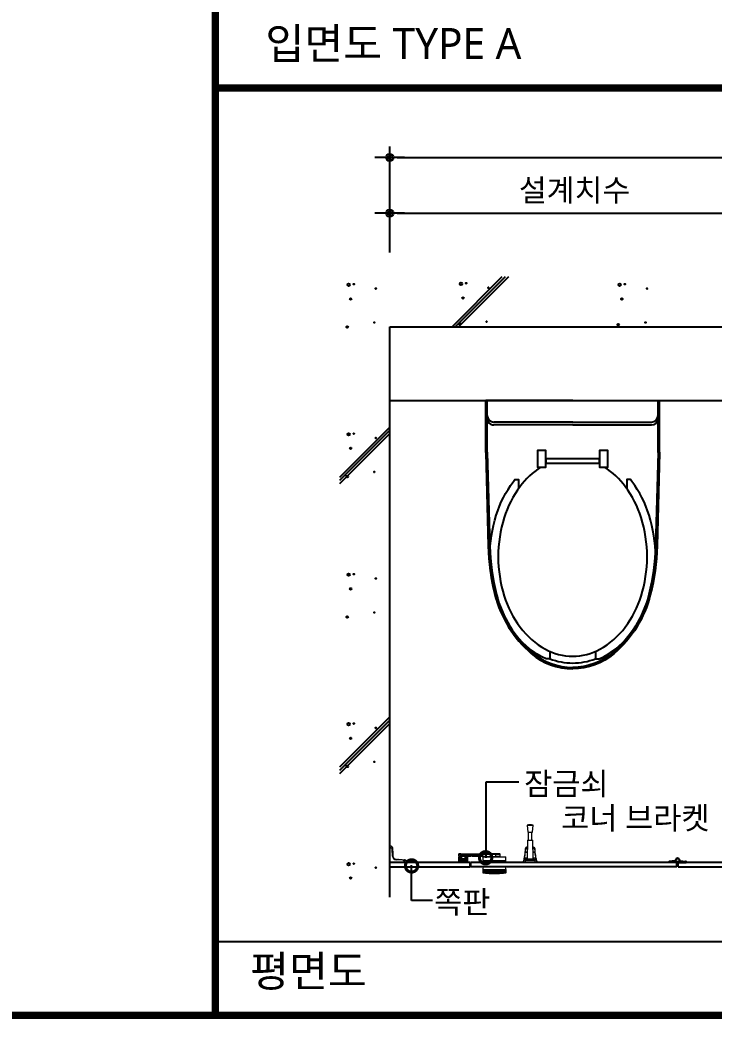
# Model space of a CAD drawing. Extents: x -256 to 8104, y -176 to 5714.
# Drawn here: x 2220 to 3159, y 2764 to 4116 of the extents above; entities that cross this region are included whole.
import ezdxf
from ezdxf.enums import TextEntityAlignment as Align

# ---------------------------------------------------------------- set-up
doc = ezdxf.new("R2010")
doc.units = 0
doc.header["$LTSCALE"] = 30
doc.layers.get('0').update_dxf_attribs({"linetype": 'CONTINUOUS'})
doc.layers.get('DEFPOINTS').update_dxf_attribs({"linetype": 'CONTINUOUS'})
for name, color, linetype in [('0_toilet', 6, 'CONTINUOUS'), ('DIM', 7, 'CONTINUOUS'), ('HAT', 8, 'CONTINUOUS'), ('TIT', 3, 'CONTINUOUS'), ('경첩', 4, 'CONTINUOUS'), ('문자', 3, 'CONTINUOUS'), ('부자재', 4, 'CONTINUOUS'), ('옷걸이', 4, 'CONTINUOUS'), ('잠금쇠(회전형)', 4, 'CONTINUOUS'), ('치수', 1, 'CONTINUOUS'), ('해치', 8, 'CONTINUOUS')]:
    doc.layers.add(name, color=color, linetype=linetype)
doc.styles.add('돋움', font='malgun.ttf')
doc.dimstyles.new('10', dxfattribs={"dimscale": 10, "dimtxt": 3, "dimasz": 1, "dimexe": 1.5, "dimexo": 2, "dimgap": 1, "dimtad": 1, "dimdec": 0, "dimlunit": 6, "dimtxsty": '돋움', "dimblk": 'DIMDOT', "dimcen": -1, "dimdle": 1.5, "dimclrt": 3, "dimazin": 3, "dimtfac": 1, "dimtdec": 0, "dimtix": 1, "dimtmove": 2, "dimatfit": 3, "dimldrblk": 'DIMDOT', "dimarcsym": 0})

# ---------------------------------------------------------------- blocks, each defined once
blk = doc.blocks.new('_DOTSMALL')
at = {"color": 0, "linetype": 'ByBlock', "const_width": 0.5}
blk.add_lwpolyline([(-0.0625, 0, 1), (0.0625, 0, 1)], format="xyb", close=True, dxfattribs=at)
blk = doc.blocks.new('A$C63EC304E')
at = {"layer": '치수', "color": 1, "xscale": 2.5, "yscale": 2.5, "zscale": 2.5, "rotation": 234.3098741996962}
blk.add_blockref('_DOTSMALL', (0.31, 0.31), dxfattribs=at)
blk = doc.blocks.new('A$C2BC9653E')
at = {"layer": '치수', "xscale": 0.3333333333333333, "yscale": 0.3333333333333333, "zscale": 0.3333333333333333}
blk.add_blockref('A$C63EC304E', (0, 0), dxfattribs=at)
blk = doc.blocks.new('A$C7FC71301')
at = {"layer": '치수', "rotation": 180}
blk.add_blockref('A$C2BC9653E', (0.208, 0.208), dxfattribs=at)
blk = doc.blocks.new('A$C4A20372B')
at = {"layer": '치수'}
blk.add_blockref('A$C7FC71301', (0, 0), dxfattribs=at)
blk = doc.blocks.new('A$C566469F5')
at = {"layer": '치수'}
blk.add_blockref('A$C4A20372B', (0, 0), dxfattribs=at)
blk = doc.blocks.new('A$C7E317CD4')
at = {"layer": '해치', "xscale": 2, "yscale": 2, "zscale": 2}
blk.add_blockref('A$C566469F5', (0, 0), dxfattribs=at)
blk = doc.blocks.new('A$C601D7F27')
at = {"layer": '치수'}
blk.add_blockref('A$C7E317CD4', (0, 0), dxfattribs=at)
blk = doc.blocks.new('A$C38802C08')
at = {"layer": '치수'}
blk.add_blockref('A$C601D7F27', (0, 0), dxfattribs=at)
blk = doc.blocks.new('DIMDOT')
at = {"linetype": 'Continuous'}
blk.add_line((-2, 0), (2, 0), dxfattribs=at)
for radius in [0.5, 0.25]:
    blk.add_circle((0, 0), radius, dxfattribs=at)
blk = doc.blocks.new('*D347')
at = {"layer": 'DEFPOINTS', "color": 0}
for p in [(162541.7, 4105.7), (161041.7, 3957.3), (162541.7, 3957.3)]:
    blk.add_point(p, dxfattribs=at)
at = {"layer": 'DIM', "color": 0, "lineweight": -2, "ltscale": 10}
for p, q in [((161041.7, 3977.3), (161041.7, 4120.7)), ((162541.7, 3977.3), (162541.7, 4120.7)), ((161051.7, 4105.7), (162531.7, 4105.7))]:
    blk.add_line(p, q, dxfattribs=at)
at = {"layer": 'DIM', "color": 0, "lineweight": -2, "xscale": 10, "yscale": 10, "zscale": 10, "rotation": 180}
blk.add_blockref('DIMDOT', (161041.7, 4105.7), dxfattribs=at)
at = {"layer": 'DIM', "color": 0, "lineweight": -2, "xscale": 10, "yscale": 10, "zscale": 10}
blk.add_blockref('DIMDOT', (162541.7, 4105.7), dxfattribs=at)
at = {"layer": 'DIM', "color": 3, "insert": (161791.7, 4135.4), "char_height": 30, "attachment_point": 5, "style": '돋움'}
blk.add_mtext('설계치수', dxfattribs=at)
blk = doc.blocks.new('*D349')
at = {"layer": 'DEFPOINTS', "color": 0}
for p in [(161541.7, 4030.4), (161041.7, 3957.3), (161541.7, 3957.3)]:
    blk.add_point(p, dxfattribs=at)
at = {"layer": 'DIM', "color": 0, "lineweight": -2, "ltscale": 10}
for p, q in [((161041.7, 3977.3), (161041.7, 4045.4)), ((161541.7, 3977.3), (161541.7, 4045.4)), ((161051.7, 4030.4), (161531.7, 4030.4))]:
    blk.add_line(p, q, dxfattribs=at)
at = {"layer": 'DIM', "color": 0, "lineweight": -2, "xscale": 10, "yscale": 10, "zscale": 10, "rotation": 180}
blk.add_blockref('DIMDOT', (161041.7, 4030.4), dxfattribs=at)
at = {"layer": 'DIM', "color": 0, "lineweight": -2, "xscale": 10, "yscale": 10, "zscale": 10}
blk.add_blockref('DIMDOT', (161541.7, 4030.4), dxfattribs=at)
at = {"layer": 'DIM', "color": 3, "insert": (161291.7, 4060), "char_height": 30, "attachment_point": 5, "style": '돋움'}
blk.add_mtext('설계치수', dxfattribs=at)
blk = doc.blocks.new('A$C10E41893')
at = {"layer": '부자재'}
for p, q in [((6.5, 0), (6.5, 196)), ((123.3, 196), (6.5, 196)), ((123.3, 192.5), (6.5, 192.5)), ((54.8, 0), (54.8, 177.5)), ((61.4, 0), (61.4, 177.5)), ((6.5, 0), (6.5, -196)), ((54.8, 0), (54.8, -177.5)), ((61.4, 0), (61.4, -177.5)), ((123.3, -192.5), (6.5, -192.5)), ((123.3, -196), (6.5, -196))]:
    blk.add_line(p, q, dxfattribs=at)
for points in [[(122.7, 196, -0.012538), (123.3, 196), (334.6, 190.3, -0.055395), (444.7, 175.1, -0.154276), (576.9, 93.3, -0.179504), (611.5, 0, -0.179504)], [(122.8, 192.5, -0.012538), (123.2, 192.5), (334.5, 186.8, -0.055395), (443.8, 171.7, -0.154276), (574.3, 91, -0.179504), (608, 0, -0.179504)], [(572, 51.4), (588.8, 51.4), (588.8, 59.6, 0.021185), (583.3, 70.7, 0.106084), (528.4, 133.7, 0.085733), (452.6, 172.4, 0.075373), (358.7, 186.6, 0.075373), (264.8, 172.4, 0.085733), (189, 133.7, 0.007337), (184.4, 130.1), (184.4, 122), (204.7, 122)], [(156.7, -72, 0.089162), (200.2, -118.7, 0.085733), (270.3, -154.5, 0.075373), (358.7, -167.9, 0.075373), (447.1, -154.5, 0.085733), (517.2, -118.7, 0.106084), (567, -61.6, 0.126931), (582.8, 0, 0.126931), (567, 61.6, 0.106084), (517.2, 118.7, 0.085733), (447.1, 154.5, 0.075373), (358.7, 167.9, 0.075373), (270.3, 154.5, 0.085733), (200.2, 118.7, 0.089162), (156.7, 72)], [(588.8, -51.4, 0.090214), (598.2, 0, 0.090214), (588.8, 51.4, 0.106084)], [(122.7, -196, 0.012538), (123.3, -196), (334.6, -190.3, 0.055395), (444.7, -175.1, 0.154276), (576.9, -93.3, 0.179504), (611.5, 0, 0.179504)], [(122.8, -192.5, 0.012538), (123.2, -192.5), (334.5, -186.8, 0.055395), (443.8, -171.7, 0.154276), (574.3, -91, 0.179504), (608, 0, 0.179504)], [(572, -51.4), (588.8, -51.4), (588.8, -59.6, -0.021185), (583.3, -70.7, -0.106084), (528.4, -133.7, -0.085733), (452.6, -172.4, -0.075373), (358.7, -186.6, -0.075373), (264.8, -172.4, -0.085733), (189, -133.7, -0.007337), (184.4, -130.1), (184.4, -122), (204.7, -122)]]:
    blk.add_lwpolyline(points, format="xyb", dxfattribs=at)
blk.add_lwpolyline([(138, -60.8), (119.3, -60.8), (119.3, -79.5), (156.7, -79.5), (156.7, -60.8), (138, -60.8), (147.3, -60.8), (147.3, 60.8), (138, 60.8), (156.7, 60.8), (156.7, 79.5), (119.3, 79.5), (119.3, 60.8), (138, 60.8), (138, -60.8), (119.3, -60.8)], dxfattribs=at)
for centre, start, end in [((39.8, 177.5), 0, 90), ((46.4, 177.5), 0, 90), ((39.8, -177.5), 270, 0), ((46.4, -177.5), 270, 0)]:
    blk.add_arc(centre, 15, start, end, dxfattribs=at)
blk = doc.blocks.new('AURA_16', base_point=(158321.5, 175.8))
for p, q in [((161041.7, 3105.1), (161041.7, 3876.8)), ((161041.7, 3876.8), (162541.7, 3876.8)), ((161041.7, 3776.8), (162541.7, 3776.8))]:
    blk.add_line(p, q)
at = {"color": 8}
blk.add_line((160805.6, 3045), (162768.2, 3045), dxfattribs=at)
at = {"color": 8, "const_width": 10}
for points in [[(160805.6, 2945), (160805.6, 5714.2)], [(160805.6, 4199.9), (164153.5, 4199.9)], [(158368.9, 2945), (164153.5, 2945)]]:
    blk.add_lwpolyline(points, dxfattribs=at)
at = {"layer": '0_toilet'}
for p, q in [((161150.6, 3151.8), (161041.7, 3151.8)), ((161150.6, 3145.8), (161150.6, 3151.8)), ((161430.2, 3151.8), (161151.3, 3151.8)), ((161151.3, 3145.8), (161151.3, 3151.8)), ((161430.2, 3145.8), (161430.2, 3151.8)), ((161655.6, 3151.8), (161431.7, 3151.8)), ((161431.7, 3145.8), (161431.7, 3151.8)), ((161041.7, 3145.8), (161150.6, 3145.8)), ((161430.2, 3145.8), (161151.3, 3145.8)), ((161431.7, 3145.8), (161655.6, 3145.8))]:
    blk.add_line(p, q, dxfattribs=at)
at = {"layer": '경첩', "color": 4, "linetype": 'Continuous', "lineweight": 15}
for p, q in [((161041.7, 3174.3), (161042.9, 3174.3)), ((161041.7, 3174.1), (161041.7, 3174.3)), ((161041.7, 3171.9), (161041.7, 3174.1)), ((161042.9, 3174.1), (161041.7, 3174.1)), ((161043, 3171.9), (161041.7, 3171.9)), ((161041.7, 3171.8), (161043, 3171.8)), ((161041.7, 3171.6), (161041.7, 3171.8)), ((161043, 3171.6), (161041.7, 3171.6)), ((161041.7, 3171.6), (161041.7, 3153.3)), ((161042.9, 3174.1), (161042.9, 3174.3)), ((161043, 3171.8), (161043, 3171.9)), ((161043, 3171.8), (161043, 3171.6)), ((161045, 3170.6), (161045, 3172.1)), ((161045.5, 3160.6), (161045.1, 3169.6)), ((161045.2, 3172.1), (161045.3, 3169.6)), ((161045.4, 3171.6), (161045.2, 3171.4)), ((161045.5, 3171), (161045.3, 3170.7)), ((161045.3, 3169.6), (161045.7, 3160.6)), ((161045.6, 3168.3), (161045.4, 3168)), ((161045.7, 3167.6), (161045.4, 3167.4)), ((161045.7, 3167.3), (161045.4, 3167)), ((161045.5, 3171), (161045.6, 3168.3)), ((161045.7, 3166.6), (161045.5, 3166.4)), ((161045.7, 3166.3), (161045.5, 3166)), ((161045.9, 3163.4), (161045.6, 3163.2)), ((161045.9, 3163.4), (161045.6, 3163.1)), ((161045.7, 3167.3), (161045.7, 3166.6)), ((161045.7, 3166.3), (161045.9, 3163.4)), ((161045.9, 3163.4), (161045.9, 3163)), ((161043.2, 3151.8), (161061.5, 3151.8)), ((161045.9, 3163), (161045.6, 3162.7)), ((161045.9, 3162.7), (161045.7, 3162.5)), ((161045.9, 3161.8), (161045.7, 3161.6)), ((161045.9, 3161.7), (161045.7, 3161.5)), ((161046, 3161.4), (161045.7, 3161.1)), ((161046, 3161.3), (161045.7, 3161)), ((161046, 3160.4), (161045.8, 3160.1)), ((161046, 3160.1), (161045.8, 3159.9)), ((161045.9, 3162.7), (161045.9, 3161.8)), ((161045.9, 3161.8), (161045.9, 3161.7)), ((161045.9, 3161.7), (161046, 3161.4)), ((161045.9, 3159.5), (161046.1, 3159.8)), ((161046.1, 3159.8), (161045.9, 3159.6)), ((161046, 3161.4), (161046, 3161.3)), ((161046, 3161.3), (161046, 3160.6)), ((161046.3, 3159.2), (161046.1, 3159)), ((161046.4, 3158.8), (161046.2, 3158.6)), ((161046.5, 3158.6), (161046.4, 3158.4)), ((161046.8, 3158.2), (161046.6, 3158)), ((161047, 3158), (161046.8, 3157.8)), ((161048.1, 3156.9), (161047.9, 3156.7)), ((161048.3, 3156.8), (161048.1, 3156.6)), ((161048.7, 3156.5), (161048.5, 3156.3)), ((161049, 3156.4), (161048.8, 3156.2)), ((161049.5, 3156.3), (161049.3, 3156.1)), ((161050.8, 3156.1), (161050.5, 3155.8)), ((161050.5, 3156.1), (161050.8, 3156.1)), ((161050.5, 3155.8), (161059.5, 3155.4)), ((161059.5, 3155.2), (161050.5, 3155.6)), ((161050.8, 3156.1), (161052.1, 3156)), ((161052.1, 3156), (161051.9, 3155.8)), ((161052.8, 3156), (161052.5, 3155.8)), ((161053.1, 3156), (161052.9, 3155.7)), ((161053.8, 3155.9), (161053.6, 3155.7)), ((161053.8, 3155.9), (161056.5, 3155.8)), ((161056.5, 3155.8), (161056.3, 3155.6)), ((161057.2, 3155.8), (161056.9, 3155.5)), ((161057.5, 3155.8), (161057.3, 3155.5)), ((161058.2, 3155.7), (161057.9, 3155.5)), ((161058.2, 3155.7), (161061.4, 3155.6)), ((161059.5, 3155.4), (161062, 3155.3)), ((161062, 3155.1), (161060.5, 3155.1)), ((161061.5, 3155.5), (161061.3, 3155.3)), ((161061.5, 3155.5), (161061.4, 3155.6)), ((161061.5, 3151.8), (161061.5, 3153.1)), ((161061.7, 3153.1), (161061.5, 3153.1)), ((161061.7, 3151.8), (161061.5, 3151.8)), ((161061.8, 3153.1), (161061.7, 3153.1)), ((161061.7, 3153.1), (161061.7, 3151.8)), ((161061.8, 3151.8), (161061.8, 3153.1)), ((161064, 3151.8), (161061.8, 3151.8)), ((161064, 3151.8), (161064, 3153)), ((161064, 3153), (161064.2, 3153)), ((161064.2, 3151.8), (161064, 3151.8)), ((161064.2, 3153), (161064.2, 3151.8))]:
    blk.add_line(p, q, dxfattribs=at)
at = {"layer": '경첩', "color": 4, "linetype": 'Continuous', "lineweight": 15, "flags": 128}
for points in [[(161045, 3172.1), (161045, 3172.1), (161045, 3172.1), (161045.1, 3172.1), (161045.1, 3172.1), (161045.2, 3172.1), (161045.2, 3172.1), (161045.2, 3172.1), (161045.2, 3172.1)], [(161045.3, 3169.6), (161045.3, 3169.6), (161045.3, 3169.6), (161045.3, 3169.6), (161045.2, 3169.6), (161045.2, 3169.6), (161045.2, 3169.6), (161045.1, 3169.6), (161045.1, 3169.6)], [(161045.5, 3171.5), (161045.5, 3171.5), (161045.4, 3171.5), (161045.4, 3171.5), (161045.4, 3171.6), (161045.4, 3171.6), (161045.4, 3171.6), (161045.4, 3171.6), (161045.4, 3171.6)], [(161045.5, 3171.5), (161045.5, 3171.4), (161045.5, 3171.3), (161045.5, 3171.1), (161045.5, 3171)], [(161045.6, 3168.3), (161045.6, 3168.2), (161045.6, 3168), (161045.6, 3167.9), (161045.7, 3167.8), (161045.7, 3167.7), (161045.7, 3167.7), (161045.7, 3167.6), (161045.7, 3167.6)], [(161045.9, 3163.4), (161045.9, 3163.4), (161045.9, 3163.4)], [(161045.7, 3160.6), (161045.7, 3160.6), (161045.7, 3160.6), (161045.7, 3160.6), (161045.7, 3160.6), (161045.6, 3160.6), (161045.6, 3160.6), (161045.5, 3160.6), (161045.5, 3160.6)], [(161045.9, 3163), (161045.9, 3162.9), (161045.9, 3162.8), (161045.9, 3162.7)], [(161046, 3160.4), (161046, 3160.2), (161046, 3160.1)], [(161046.1, 3159.8), (161046.1, 3159.8), (161046.1, 3159.8)], [(161050.5, 3155.8), (161050.5, 3155.8), (161050.5, 3155.8), (161050.5, 3155.8), (161050.5, 3155.8), (161050.5, 3155.7), (161050.5, 3155.7), (161050.5, 3155.6), (161050.5, 3155.6)], [(161052.1, 3156), (161052.2, 3156), (161052.4, 3156), (161052.5, 3156), (161052.6, 3156), (161052.7, 3156), (161052.7, 3156), (161052.8, 3156), (161052.8, 3156)], [(161053.1, 3156), (161053.1, 3156), (161053.2, 3156), (161053.2, 3156), (161053.3, 3156), (161053.4, 3156), (161053.5, 3156), (161053.7, 3155.9), (161053.8, 3155.9)], [(161056.5, 3155.8), (161056.6, 3155.8), (161056.7, 3155.8), (161056.8, 3155.8), (161056.9, 3155.8), (161057, 3155.8), (161057.1, 3155.8), (161057.1, 3155.8), (161057.2, 3155.8), (161057.2, 3155.8)], [(161057.5, 3155.8), (161057.5, 3155.8), (161057.6, 3155.8), (161057.6, 3155.8), (161057.7, 3155.8), (161057.8, 3155.8), (161057.9, 3155.7), (161058.1, 3155.7), (161058.2, 3155.7)], [(161059.5, 3155.4), (161059.5, 3155.4), (161059.5, 3155.4), (161059.5, 3155.4), (161059.5, 3155.4), (161059.5, 3155.3), (161059.5, 3155.3), (161059.5, 3155.2), (161059.5, 3155.2)], [(161062, 3155.1), (161062, 3155.1), (161062, 3155.2), (161062, 3155.2), (161062, 3155.2), (161062, 3155.3), (161062, 3155.3), (161062, 3155.3), (161062, 3155.3)]]:
    blk.add_lwpolyline(points, dxfattribs=at)
at = {"layer": '경첩', "color": 4, "linetype": 'Continuous', "lineweight": 15}
for centre, radius, start, end in [((161042.9, 3172), 2.35, 2.6983, 90), ((161042.9, 3172), 2.1, 2.6983, 90), ((161043, 3169.5), 2.35, 2.6983, 90), ((161043, 3169.5), 2.1, 2.6983, 90), ((161043.2, 3153.3), 1.5, 180, 270), ((161050.7, 3160.8), 5.25, 182.6983, 267.3017), ((161050.7, 3160.8), 5, 182.6983, 267.3017), ((161050.7, 3160.8), 4.75, 182.6983, 185.9088), ((161050.7, 3160.8), 4.75, 188.6056, 193.1623), ((161050.7, 3160.8), 4.75, 193.2431, 199.766), ((161050.7, 3160.8), 4.75, 199.766, 204.9948), ((161050.7, 3160.8), 4.75, 208.1736, 214.3849), ((161050.7, 3160.8), 4.75, 214.3855, 217.4388), ((161050.7, 3160.8), 4.75, 217.4392, 235.6151), ((161050.7, 3160.8), 4.75, 235.6142, 238.7009), ((161050.7, 3160.8), 4.75, 238.7002, 245.0052), ((161050.7, 3160.8), 4.75, 248.2494, 255.0002), ((161050.7, 3160.8), 4.75, 255, 267.3017), ((161059.4, 3153.1), 2.35, 0, 87.3017), ((161059.4, 3153.1), 2.1, 0, 87.3017), ((161061.9, 3153), 2.35, 0, 87.3017), ((161061.9, 3153), 2.1, 0, 87.3017)]:
    blk.add_arc(centre, radius, start, end, dxfattribs=at)
at = {"layer": '부자재'}
for p, q in [((161419.5, 3152.7), (161419.5, 3151.8)), ((161430.2, 3151.8), (161419.5, 3151.8)), ((161427.3, 3153.9), (161420.1, 3153.4)), ((161420.8, 3152.9), (161420.8, 3151.8)), ((161431, 3152.4), (161431, 3151.6)), ((161431.2, 3151.6), (161431, 3151.6)), ((161431.2, 3152.4), (161431.2, 3151.6)), ((161431.7, 3151.9), (161431.7, 3151.8)), ((161431.7, 3151.8), (161442.7, 3151.8)), ((161434, 3154), (161442.1, 3153.4)), ((161441.4, 3152.9), (161441.4, 3151.8)), ((161442.7, 3152.7), (161442.7, 3151.8))]:
    blk.add_line(p, q, dxfattribs=at)
at = {"layer": '부자재', "color": 1}
blk.add_circle((161431.1, 3155), 2.34, dxfattribs=at)
at = {"layer": '부자재'}
for centre, radius, start, end in [((161420.2, 3152.7), 0.7, 101.7765, 181.6712), ((161421.6, 3152.7), 0.884, 113.4077, 164.5497), ((161427.2, 3155.2), 1.29, 272.9231, 352.4724), ((161431.1, 3155), 2.62, 270, 180), ((161431.5, 3150.8), 1.65, 102.5267, 141.5475), ((161430.8, 3150.8), 1.65, 43.1003, 77.4733), ((161431.2, 3154.7), 2.86, 280.084, 345.9792), ((161435, 3155.2), 1.29, 187.5276, 267.0769), ((161440.6, 3152.7), 0.884, 15.4503, 67.3004), ((161442, 3152.7), 0.7, 358.3288, 78.2235)]:
    blk.add_arc(centre, radius, start, end, dxfattribs=at)
at = {"layer": '옷걸이', "lineweight": 15}
for p, q in [((161227.6, 3202.3), (161228.4, 3192.8)), ((161227.6, 3202.3), (161235.6, 3202.3)), ((161228.4, 3192.8), (161234.9, 3192.8)), ((161229.1, 3192.8), (161229.1, 3181.9)), ((161234.1, 3181.9), (161234.1, 3192.8)), ((161234.9, 3192.8), (161235.6, 3202.3)), ((161227.9, 3181.7), (161227.6, 3156.4)), ((161235.3, 3181.7), (161227.9, 3181.7)), ((161228.1, 3181.9), (161231.6, 3181.9)), ((161231.6, 3181.9), (161235.1, 3181.9)), ((161235.6, 3156.4), (161235.3, 3181.7)), ((161225.3, 3166.2), (161227.7, 3166.2)), ((161227.7, 3165.4), (161225.3, 3165.4)), ((161227.8, 3172.5), (161227.7, 3172.5)), ((161227.7, 3172.5), (161227.7, 3172.4)), ((161227.8, 3172.4), (161227.7, 3172.4)), ((161227.7, 3170.9), (161227.7, 3170.6)), ((161227.7, 3170.9), (161227.8, 3170.9)), ((161227.8, 3170.6), (161227.7, 3170.6)), ((161235.5, 3172.5), (161235.4, 3172.5)), ((161235.5, 3172.4), (161235.4, 3172.4)), ((161235.4, 3170.9), (161235.5, 3170.9)), ((161235.5, 3170.6), (161235.4, 3170.6)), ((161235.5, 3172.5), (161235.5, 3172.4)), ((161235.5, 3170.9), (161235.5, 3170.6)), ((161235.5, 3166.2), (161237.9, 3166.2)), ((161237.9, 3165.4), (161235.5, 3165.4)), ((161222.1, 3151.9), (161222.9, 3154.5)), ((161224.5, 3151.9), (161222.1, 3151.9)), ((161222.9, 3154.5), (161222.9, 3154.5)), ((161222.9, 3154.5), (161222.9, 3154.5)), ((161223.9, 3155.3), (161223.8, 3155.2)), ((161225.3, 3157.3), (161223.9, 3157.3)), ((161225.3, 3157.3), (161223.9, 3157.3)), ((161223.9, 3155.2), (161223.9, 3155.2)), ((161239.3, 3155.2), (161223.9, 3155.2)), ((161225.3, 3154.5), (161224.5, 3151.9)), ((161238.7, 3151.9), (161224.5, 3151.9)), ((161225.3, 3156.8), (161225.3, 3157.3)), ((161225.3, 3154.5), (161225.3, 3155.1)), ((161225.3, 3155.1), (161237.9, 3155.1)), ((161237.9, 3154.5), (161225.3, 3154.5)), ((161236.4, 3156.4), (161226.8, 3156.4)), ((161239.3, 3157.3), (161237.9, 3157.3)), ((161237.9, 3157.3), (161237.9, 3156.8)), ((161239.3, 3157.3), (161237.9, 3157.3)), ((161237.9, 3154.5), (161237.9, 3155.1)), ((161238.7, 3151.9), (161237.9, 3154.5)), ((161241.1, 3151.9), (161238.7, 3151.9)), ((161239.4, 3155.2), (161239.3, 3155.3)), ((161239.4, 3155.2), (161239.3, 3155.3)), ((161239.3, 3155.2), (161239.3, 3155.2)), ((161240.3, 3154.5), (161241.1, 3151.9)), ((161240.3, 3154.5), (161240.3, 3154.5)), ((161240.3, 3154.5), (161240.3, 3154.5))]:
    blk.add_line(p, q, dxfattribs=at)
at = {"layer": '옷걸이', "lineweight": 15, "flags": 128}
for points in [[(161225, 3165.5), (161225, 3165.5), (161225, 3165.5), (161225.1, 3165.5), (161225.1, 3165.5), (161225.1, 3165.4), (161225.2, 3165.4), (161225.2, 3165.4), (161225.3, 3165.4)], [(161227.7, 3172.5), (161227.6, 3172.5), (161227.3, 3172.5), (161227, 3172.5), (161226.6, 3172.4), (161226.3, 3172.3), (161226.1, 3172.1), (161225.8, 3172), (161225.6, 3171.8), (161225.4, 3171.6), (161225.3, 3171.4), (161225.2, 3171.2), (161225.2, 3170.9), (161225.2, 3170.9)], [(161227.7, 3172.4), (161227.3, 3172.4), (161226.8, 3172.4), (161226.5, 3172.2), (161226.1, 3172.1), (161225.8, 3171.9), (161225.6, 3171.7), (161225.4, 3171.4), (161225.2, 3171.2), (161225.2, 3170.9), (161225.2, 3170.8)], [(161225.2, 3169.3), (161225.2, 3169.6), (161225.3, 3169.8), (161225.5, 3170.1), (161225.7, 3170.3), (161226, 3170.5), (161226.4, 3170.7), (161226.7, 3170.8), (161227.1, 3170.9), (161227.7, 3170.9)], [(161227.7, 3170.6), (161227.2, 3170.5), (161226.8, 3170.5), (161226.5, 3170.3), (161226.2, 3170.2), (161225.9, 3170), (161225.7, 3169.8), (161225.6, 3169.6), (161225.5, 3169.4), (161225.4, 3169.1)], [(161238, 3170.8), (161238, 3170.8), (161238, 3171.1), (161237.9, 3171.3), (161237.8, 3171.5), (161237.7, 3171.7), (161237.5, 3171.9), (161237.3, 3172.1), (161237, 3172.2), (161236.7, 3172.3), (161236.4, 3172.4), (161236.1, 3172.5), (161235.8, 3172.5), (161235.5, 3172.5)], [(161238, 3170.8), (161238, 3171.1), (161237.9, 3171.3), (161237.7, 3171.6), (161237.5, 3171.8), (161237.2, 3172), (161236.9, 3172.2), (161236.5, 3172.3), (161236.1, 3172.4), (161235.6, 3172.4), (161235.5, 3172.4)], [(161235.5, 3170.9), (161235.9, 3170.9), (161236.3, 3170.8), (161236.7, 3170.7), (161237.1, 3170.6), (161237.4, 3170.4), (161237.6, 3170.2), (161237.8, 3169.9), (161238, 3169.7), (161238, 3169.3)], [(161237.8, 3169.1), (161237.7, 3169.4), (161237.6, 3169.7), (161237.4, 3169.9), (161237.2, 3170.1), (161236.9, 3170.2), (161236.6, 3170.4), (161236.3, 3170.5), (161235.9, 3170.5), (161235.5, 3170.6)], [(161238.2, 3165.5), (161238.2, 3165.5), (161238.2, 3165.5), (161238.1, 3165.5), (161238.1, 3165.5), (161238.1, 3165.4), (161238, 3165.4), (161238, 3165.4), (161237.9, 3165.4)], [(161223.7, 3157.1), (161223.7, 3157.1), (161223.7, 3157.1)], [(161223.9, 3155.3), (161223.8, 3155.2), (161223.8, 3155.2)], [(161223.9, 3157.3), (161223.9, 3157.3), (161223.9, 3157.3)], [(161223.9, 3155.3), (161223.9, 3155.2), (161223.9, 3155.2)], [(161223.9, 3155.3), (161223.9, 3155.3), (161223.9, 3155.3)], [(161226.1, 3155.2), (161225.7, 3155.2), (161225.4, 3155.2), (161225.4, 3155.3), (161225.5, 3155.3), (161225.8, 3155.3), (161225.9, 3155.4)], [(161227.6, 3157.7), (161227, 3157.7), (161225.8, 3157.6)], [(161237.4, 3157.6), (161235.9, 3157.7), (161235.6, 3157.7)], [(161237.3, 3155.4), (161237.6, 3155.3), (161237.8, 3155.3), (161237.8, 3155.3), (161237.6, 3155.2), (161237.3, 3155.2), (161236.9, 3155.2)], [(161239.3, 3155.2), (161239.3, 3155.2), (161239.3, 3155.3)], [(161239.3, 3155.3), (161239.3, 3155.3), (161239.3, 3155.3)]]:
    blk.add_lwpolyline(points, dxfattribs=at)
at = {"layer": '옷걸이', "lineweight": 15}
for centre, radius, start, end in [((161231.6, 3192), 11, 68.7607, 111.2393), ((161228.1, 3181.7), 0.25, 90, 179.5), ((161235.1, 3181.7), 0.25, 0.5, 90), ((161172.4, 3169.7), 52.8, 346.2317, 355.4136), ((161172.4, 3169.7), 53, 346.5097, 355.4136), ((161172.4, 3169.7), 52.8, 355.4136, 356.451), ((161172.4, 3169.7), 52.8, 356.4511, 359.6096), ((161225.3, 3166.4), 0.23, 185.4574, 275.1888), ((161172.4, 3169.7), 52.8, 359.6096, 1.2369), ((161225.4, 3169.3), 0.227, 188.2087, 276.392), ((161172.4, 3169.5), 53, 356.4511, 359.6096), ((161191.4, 3168.8), 34.1, 354.2736, 355.5668), ((161172.4, 3171.3), 55.3, 359.6189, 1.2073), ((161290.8, 3171.3), 55.3, 178.7927, 180.3811), ((161237.8, 3169.3), 0.227, 263.608, 351.7913), ((161290.8, 3169.5), 53, 180.3904, 183.5489), ((161237.9, 3166.4), 0.23, 264.8112, 354.5426), ((161271.8, 3168.8), 34.1, 184.4333, 185.7264), ((161290.8, 3169.7), 53, 184.5864, 193.4903), ((161290.8, 3169.7), 52.8, 178.7631, 180.3904), ((161290.8, 3169.7), 52.8, 180.3904, 183.5489), ((161290.8, 3169.7), 52.8, 183.5489, 184.5865), ((161290.8, 3169.7), 52.8, 184.5864, 193.7683), ((161223.9, 3154.2), 1, 89.9937, 161.8081), ((161224, 3154.1), 1.17, 101.397, 160.6752), ((161173.7, 3169.3), 51.5, 343.2376, 346.2577), ((161174.1, 3169.5), 51.3, 343.5226, 346.2377), ((161223.9, 3157.1), 0.25, 90.2728, 166.2395), ((161223.9, 3157), 0.247, 89.2585, 165.9158), ((161223.4, 3157.4), 2.24, 284.8265, 3.5932), ((161223.5, 3157), 1.81, 282.0607, 352.5143), ((161225.6, 3157.3), 0.248, 89.5881, 179.723), ((161225.7, 3157.2), 0.376, 79.9393, 150.5456), ((161225.7, 3157.3), 0.307, 84.7786, 118.9817), ((161225.4, 3156.7), 1.43, 284.1057, 346.9245), ((161231.7, 3556.3), 401.1, 269.1968, 270.7316), ((161237.8, 3156.7), 1.44, 193.1186, 255.9655), ((161237.5, 3157.2), 0.4, 32.0092, 97.8083), ((161237.5, 3157.3), 0.271, 58.6344, 97.6053), ((161239.8, 3157.4), 2.24, 176.3909, 255.1894), ((161237.6, 3157.3), 0.248, 0.277, 90.4119), ((161239.7, 3157), 1.8, 186.7864, 258.2605), ((161239.3, 3157.1), 0.25, 13.7617, 89.4531), ((161239.3, 3157), 0.247, 14.0842, 90.7415), ((161289, 3169.5), 51.2, 193.7584, 196.469), ((161239.3, 3154.2), 1, 18.1919, 90.0063), ((161239.2, 3154.1), 1.16, 19.2937, 79.3942), ((161289.8, 3169.4), 51.7, 193.7493, 196.7564)]:
    blk.add_arc(centre, radius, start, end, dxfattribs=at)
at = {"layer": '잠금쇠(회전형)', "linetype": 'Continuous', "lineweight": 15}
for p, q in [((161137.2, 3163.4), (161135.3, 3163.4)), ((161190.8, 3163.4), (161167.5, 3163.4)), ((161134.8, 3162.9), (161134.8, 3160.4)), ((161134.8, 3160.4), (161138.1, 3160.4)), ((161134.8, 3158.8), (161134.8, 3151.8)), ((161135.2, 3158.8), (161134.8, 3158.8)), ((161134.8, 3151.8), (161147.3, 3151.8)), ((161135.2, 3153.8), (161135.2, 3158.8)), ((161135.2, 3158.8), (161135.7, 3158.8)), ((161146.9, 3153.8), (161135.2, 3153.8)), ((161135.3, 3159.3), (161135.7, 3159.3)), ((161135.7, 3158.8), (161135.7, 3159.3)), ((161135.7, 3159.3), (161137.6, 3159.3)), ((161135.7, 3158.8), (161135.7, 3154.3)), ((161137.6, 3158.8), (161135.7, 3158.8)), ((161135.7, 3154.3), (161135.8, 3154.3)), ((161135.8, 3158.3), (161137.6, 3158.3)), ((161135.8, 3154.3), (161135.8, 3158.3)), ((161136.3, 3157.8), (161135.8, 3158.3)), ((161135.8, 3154.3), (161135.9, 3154.3)), ((161135.9, 3154.3), (161146.3, 3154.3)), ((161136.3, 3157.8), (161136.3, 3154.3)), ((161137.6, 3157.8), (161136.3, 3157.8)), ((161136.8, 3156.8), (161136.8, 3155.3)), ((161144, 3156.8), (161136.8, 3156.8)), ((161136.8, 3155.3), (161144, 3155.3)), ((161137.1, 3157.1), (161143.8, 3157.1)), ((161143.8, 3155.1), (161137.1, 3155.1)), ((161137.6, 3158.8), (161137.6, 3159.3)), ((161137.6, 3159.3), (161138.6, 3159.3)), ((161137.6, 3158.3), (161137.6, 3158.8)), ((161138.1, 3158.8), (161137.6, 3158.8)), ((161137.6, 3158.3), (161137.6, 3157.8)), ((161137.6, 3158.3), (161138.1, 3158.3)), ((161138.6, 3157.8), (161137.6, 3157.8)), ((161138.1, 3160.4), (161138.1, 3160.4)), ((161138.1, 3158.8), (161138.1, 3158.3)), ((161138.6, 3158.8), (161138.1, 3158.8)), ((161138.1, 3158.3), (161138.6, 3158.3)), ((161138.6, 3159.9), (161138.6, 3157.1)), ((161163.6, 3163.2), (161141.1, 3163.2)), ((161163.6, 3163.2), (161141.1, 3163.2)), ((161141.1, 3163.2), (161141.1, 3163.2)), ((161141.1, 3163), (161185.1, 3163)), ((161141.1, 3162.5), (161141.1, 3163)), ((161141.1, 3162.5), (161141.1, 3160.9)), ((161185.1, 3162.5), (161141.1, 3162.5)), ((161167.5, 3160.9), (161141.1, 3160.9)), ((161143.6, 3157.1), (161143.6, 3159.9)), ((161143.6, 3159.3), (161144.6, 3159.3)), ((161144.1, 3158.8), (161143.6, 3158.8)), ((161143.6, 3158.3), (161144.1, 3158.3)), ((161144.6, 3157.8), (161143.6, 3157.8)), ((161143.8, 3157.1), (161145.1, 3157.1)), ((161145.1, 3155.1), (161143.8, 3155.1)), ((161145.3, 3156.8), (161144, 3156.8)), ((161144, 3155.3), (161145.3, 3155.3)), ((161144.1, 3160.4), (161151.4, 3160.4)), ((161144.6, 3158.8), (161144.1, 3158.8)), ((161144.1, 3158.3), (161144.1, 3158.8)), ((161144.1, 3158.3), (161144.6, 3158.3)), ((161144.6, 3159.3), (161144.6, 3158.8)), ((161144.6, 3159.3), (161146.5, 3159.3)), ((161146.5, 3158.8), (161144.6, 3158.8)), ((161144.6, 3158.8), (161144.6, 3158.3)), ((161144.6, 3158.3), (161146.3, 3158.3)), ((161144.6, 3158.3), (161144.6, 3157.8)), ((161145.8, 3157.8), (161144.6, 3157.8)), ((161145.3, 3155.3), (161145.3, 3156.8)), ((161146.3, 3158.3), (161145.8, 3157.8)), ((161145.8, 3154.3), (161145.8, 3157.8)), ((161146.3, 3158.3), (161146.3, 3154.3)), ((161146.3, 3154.3), (161146.3, 3154.3)), ((161146.3, 3154.3), (161146.5, 3154.3)), ((161146.5, 3159.3), (161146.5, 3158.8)), ((161146.5, 3159.3), (161146.8, 3159.3)), ((161146.5, 3154.3), (161146.5, 3158.8)), ((161146.5, 3158.8), (161146.9, 3158.8)), ((161146.9, 3158.8), (161146.9, 3153.8)), ((161147.3, 3158.8), (161146.9, 3158.8)), ((161147.3, 3151.8), (161147.3, 3158.8)), ((161153.3, 3160.4), (161166.3, 3160.4)), ((161163.6, 3163.2), (161163.6, 3163.2)), ((161166.3, 3160.4), (161166.3, 3160.4)), ((161167.8, 3158.8), (161167.8, 3153.9)), ((161198.8, 3153.9), (161167.8, 3153.9)), ((161167.8, 3153.8), (161167.8, 3152.1)), ((161167.8, 3153.8), (161198.8, 3153.8)), ((161167.8, 3152.1), (161198.8, 3152.1)), ((161198.6, 3151.8), (161168.1, 3151.8)), ((161169.2, 3159.4), (161169.1, 3159.6)), ((161198.8, 3158.9), (161169.3, 3158.9)), ((161169.9, 3159.4), (161169.9, 3159.9)), ((161169.9, 3159.9), (161185.1, 3159.9)), ((161169.9, 3159.4), (161198.3, 3159.4)), ((161175.6, 3153.9), (161175.6, 3153.8)), ((161185.1, 3163), (161185.1, 3162.5)), ((161185.1, 3159.9), (161185.1, 3162.5)), ((161185.1, 3159.4), (161185.1, 3159.9)), ((161185.1, 3159.9), (161191.3, 3159.9)), ((161191.1, 3153.8), (161191.1, 3153.9)), ((161191.3, 3159.9), (161191.3, 3162.9)), ((161195.7, 3153.8), (161195.7, 3153.9)), ((161197.8, 3153.8), (161197.8, 3153.9)), ((161197.8, 3153.8), (161197.8, 3153.9)), ((161198.8, 3153.9), (161198.8, 3158.9)), ((161198.8, 3152.1), (161198.8, 3153.8)), ((161167.6, 3141.8), (161167.6, 3140.8)), ((161199.1, 3141.8), (161167.6, 3141.8)), ((161199.1, 3140.8), (161167.6, 3140.8)), ((161167.6, 3139.8), (161167.6, 3138.3)), ((161199.1, 3139.8), (161167.6, 3139.8)), ((161167.6, 3138.3), (161183.3, 3138.3)), ((161183.3, 3137.8), (161168, 3137.8)), ((161198.6, 3140.3), (161168.1, 3140.3)), ((161198.6, 3140.3), (161168.1, 3140.3)), ((161198.4, 3145.7), (161168.3, 3145.7)), ((161168.4, 3145.8), (161183.3, 3145.8)), ((161171.2, 3137.5), (161195.5, 3137.5)), ((161171.2, 3137.5), (161183.3, 3137.5)), ((161195.2, 3137.5), (161171.5, 3137.5)), ((161177.7, 3137.3), (161177.8, 3137.3)), ((161177.8, 3137.3), (161188.9, 3137.3)), ((161180.6, 3137.2), (161180.6, 3137.3)), ((161181.2, 3137.1), (161185.5, 3137.1)), ((161181.2, 3137.1), (161185.5, 3137.1)), ((161181.5, 3137.3), (161181.5, 3137.2)), ((161181.5, 3137.2), (161185.1, 3137.2)), ((161185.1, 3137.1), (161181.6, 3137.1)), ((161183.3, 3145.8), (161198.2, 3145.8)), ((161183.3, 3138.3), (161199.1, 3138.3)), ((161198.6, 3137.8), (161183.3, 3137.8)), ((161183.3, 3137.5), (161195.5, 3137.5)), ((161185.1, 3137.2), (161185.1, 3137.3)), ((161186, 3137.3), (161186, 3137.2)), ((161188.9, 3137.3), (161189.1, 3137.3)), ((161199.1, 3140.8), (161199.1, 3141.8)), ((161199.1, 3138.3), (161199.1, 3139.8))]:
    blk.add_line(p, q, dxfattribs=at)
at = {"layer": '잠금쇠(회전형)', "linetype": 'Continuous', "lineweight": 15, "flags": 128}
for points in [[(161141.1, 3163.2), (161140.4, 3163.2), (161139.8, 3163.2), (161139.2, 3163.3), (161138.6, 3163.3), (161138.2, 3163.3), (161137.8, 3163.4), (161137.5, 3163.4), (161137.3, 3163.4), (161137.2, 3163.4), (161137.2, 3163.4)], [(161177.7, 3137.3), (161177.5, 3137.3), (161177.4, 3137.3), (161177.4, 3137.3), (161177.5, 3137.3), (161177.7, 3137.3)], [(161181.6, 3137.1), (161181.6, 3137.1), (161181.6, 3137.1), (161181.6, 3137.1), (161181.5, 3137.1), (161181.5, 3137.1), (161181.5, 3137.2), (161181.5, 3137.2), (161181.5, 3137.2)], [(161185.1, 3137.1), (161185.1, 3137.1), (161185.1, 3137.1), (161185.1, 3137.1), (161185.1, 3137.1), (161185.1, 3137.1), (161185.1, 3137.2), (161185.1, 3137.2), (161185.1, 3137.2)], [(161189.1, 3137.3), (161189.1, 3137.3), (161189.3, 3137.3), (161189.3, 3137.3), (161189.2, 3137.3), (161189, 3137.3)]]:
    blk.add_lwpolyline(points, dxfattribs=at)
at = {"layer": '잠금쇠(회전형)', "linetype": 'Continuous', "lineweight": 15}
for centre, radius, start, end in [((161135.3, 3162.9), 0.5, 90, 180), ((161141.1, 3201.8), 38.9, 261.4299, 269.9411), ((161163.6, 3202.8), 39.6, 270.014, 275.6703), ((161185.1, 3201.8), 38.8, 270.0516, 278.5774), ((161190.8, 3162.9), 0.5, 0, 90), ((161141.1, 3208.9), 46.4, 262.2082, 269.9516), ((161141.1, 3121), 39.9, 90.0704, 99.0775), ((161135.3, 3158.8), 0.5, 90, 180), ((161135.7, 3158.8), 0.485, 91.9622, 181.8362), ((161136, 3153.5), 0.816, 110.8265, 158.264), ((161137.1, 3156.8), 0.25, 90, 180), ((161137.1, 3155.3), 0.25, 180, 270), ((161137.6, 3158.8), 0.5, 0, 90), ((161137.6, 3158.3), 0.5, 270, 0), ((161141.1, 3120.2), 40.4, 85.7371, 94.238), ((161138.1, 3159.9), 0.5, 0.4364, 88.0475), ((161141.1, 3132.3), 27.7, 84.8219, 95.1479), ((161144.1, 3159.9), 0.5, 89.9688, 179.9724), ((161144.6, 3158.8), 0.5, 90, 180), ((161144.6, 3158.3), 0.5, 180, 270), ((161145.1, 3156.8), 0.25, 0, 90), ((161145.1, 3155.3), 0.25, 270, 0), ((161146.5, 3158.8), 0.485, 358.1638, 88.0378), ((161146.2, 3153.5), 0.816, 21.736, 69.1735), ((161146.8, 3158.8), 0.5, 0, 90), ((161152.3, 3121.1), 39.3, 88.5426, 91.4397), ((161158.8, 3181.4), 22.3, 289.4853, 292.988), ((161166.3, 3158.9), 1.56, 359.595, 89.9503), ((161167.6, 3159.4), 1.54, 8.6008, 92.9035), ((161168.1, 3152.1), 0.25, 180, 270), ((161189.8, 3111.2), 52.5, 113.1385, 114.7084), ((161169.9, 3158.7), 1.18, 89.4884, 132.259), ((161170.9, 3159.6), 1.69, 184.5827, 202.3275), ((161169.9, 3158.8), 0.588, 82.6337, 171.8516), ((161185.1, 3208.8), 46.3, 270.0429, 277.7974), ((161191.8, 3159.9), 0.5, 180, 270), ((161198.3, 3158.9), 0.5, 0, 90), ((161198.6, 3152.1), 0.25, 270, 0), ((161178.6, 3141.8), 11, 159.2996, 180), ((161167.6, 3140.3), 0.5, 0, 90), ((161167.6, 3140.3), 0.5, 270, 0), ((161168.1, 3138.3), 0.5, 180, 264.5584), ((161183.3, 3298.4), 161.3, 264.5584, 265.686), ((161168.4, 3145.7), 0.15, 90, 159.2996), ((161171.2, 3137.6), 0.125, 265.686, 270), ((161171.5, 3137.6), 0.125, 235.4626, 265.7969), ((161183.3, 3298.5), 161.5, 265.7969, 269.2276), ((161177.6, 3135.5), 1.78, 88.6382, 96.0273), ((161183.6, 3218), 80.9, 265.7789, 267.8287), ((161183.7, 3218), 80.8, 266.5383, 267.829), ((161180.5, 3137.2), 0.114, 281.5317, 6.6087), ((161181.6, 3167.8), 30.7, 268.0585, 270.0013), ((161181.5, 3159.8), 22.6, 267.7351, 270.0014), ((161185.2, 3159.6), 22.4, 269.9881, 272.2754), ((161185.1, 3167.5), 30.5, 269.9897, 271.9505), ((161183.3, 3298.5), 161.5, 270.7724, 274.2031), ((161183, 3218), 80.8, 272.171, 273.4617), ((161186.2, 3137.2), 0.114, 173.3913, 258.4683), ((161183.1, 3218), 80.9, 272.1713, 274.2211), ((161189, 3137.4), 0.0882, 204.5731, 265.3621), ((161189.1, 3136.2), 1.13, 83.0858, 90.7191), ((161195.2, 3137.6), 0.125, 274.2031, 304.5374), ((161183.3, 3298.4), 161.3, 274.314, 275.4416), ((161195.5, 3137.6), 0.125, 270, 274.314), ((161198.2, 3145.7), 0.15, 20.7004, 90), ((161188, 3141.8), 11, 0, 20.7004), ((161199.1, 3140.3), 0.5, 90, 180), ((161199.1, 3140.3), 0.5, 180, 270), ((161198.6, 3138.3), 0.5, 275.4416, 0)]:
    blk.add_arc(centre, radius, start, end, dxfattribs=at)
at = {"layer": '치수'}
for p, q in [((161216.4, 3260.6), (161171.5, 3260.6)), ((161171.5, 3260.6), (161171.5, 3158.3)), ((161071.3, 3100.3), (161071.3, 3148.3)), ((161099.7, 3100.3), (161071.3, 3100.3))]:
    blk.add_line(p, q, dxfattribs=at)
at = {"layer": '해치'}
for p, q in [((161126, 3876.8), (161193.7, 3944.6)), ((161134.8, 3876.8), (161202.6, 3944.6)), ((160974, 3673.4), (161041.7, 3741.1)), ((160974, 3664.6), (161041.7, 3732.3)), ((160974, 3281.1), (161041.7, 3348.8)), ((160974, 3272.3), (161041.7, 3340))]:
    blk.add_line(p, q, dxfattribs=at)
at = {"layer": '해치', "color": 2}
for p, q in [((161130.4, 3876.8), (161198.1, 3944.6)), ((160974, 3669), (161041.7, 3736.7)), ((160974, 3276.7), (161041.7, 3344.4))]:
    blk.add_line(p, q, dxfattribs=at)
at = {"layer": '해치'}
for centre, radius in [((160986.1, 3933.6), 1.68), ((160993, 3934.4), 0.56), ((161138.1, 3934.8), 1.68), ((161145.1, 3935.6), 0.56), ((161352.9, 3933.6), 1.68), ((161359.8, 3934.4), 0.56), ((161023, 3928.4), 0.56), ((161175.1, 3929.6), 0.56), ((161389.8, 3928.4), 0.56), ((160988.9, 3914.4), 1.12), ((161140.9, 3915.6), 1.12), ((161355.7, 3914.4), 1.12), ((161020.8, 3882.5), 0.559), ((161136.1, 3880.9), 1.12), ((161172.8, 3883.7), 0.559), ((161350.8, 3879.6), 1.12), ((161387.6, 3882.5), 0.559), ((160984.1, 3876.4), 1.12), ((160986.1, 3731.3), 1.68), ((160993, 3732.1), 0.56), ((161023, 3726.2), 0.56), ((160988.9, 3712.2), 1.12), ((161020.8, 3680.3), 0.559), ((160984.1, 3674.1), 1.12), ((160986.1, 3541.3), 1.68), ((160993, 3542.1), 0.56), ((161023, 3536.1), 0.56), ((160988.9, 3522.1), 1.12), ((161020.8, 3490.2), 0.559), ((160984.1, 3484.1), 1.12), ((160986.1, 3339), 1.68), ((160993, 3339.8), 0.56), ((161023, 3333.9), 0.56), ((160988.9, 3319.9), 1.12), ((161020.8, 3288), 0.559), ((160984.1, 3281.8), 1.12), ((160986.1, 3149.5), 1.68), ((160993, 3150.3), 0.56), ((161023, 3144.8), 0.56), ((160988.9, 3130.8), 1.12)]:
    blk.add_circle(centre, radius, dxfattribs=at)
at = {"layer": 'HAT', "xscale": 0.6000000000003638, "yscale": 0.6000000000003638, "zscale": 0.6000000000003638, "rotation": 270}
blk.add_blockref('A$C10E41893', (161289.2, 3780.7), dxfattribs=at)
at = {"layer": '해치', "xscale": -20, "yscale": 20, "zscale": 20, "rotation": 89.99999999999997}
for p in [(161175.6, 3162.4), (161075.4, 3151.4)]:
    blk.add_blockref('A$C38802C08', p, dxfattribs=at)
at = {"layer": 'TIT', "style": '돋움'}
for s, p in [('입면도 TYPE A', (161219.8, 4239)), ('평면도', (161010.8, 2983.8))]:
    blk.add_text(s, height=42, dxfattribs=at).set_placement(p, align=Align.RIGHT)
at = {"layer": '문자', "style": '돋움'}
for s, p in [('잠금쇠', (161280.6, 3258.9)), ('코너 브라켓', (161374, 3212.4)), ('쪽판', (161139.9, 3098.6))]:
    blk.add_text(s, height=30.34, dxfattribs=at).set_placement(p, align=Align.MIDDLE)
at = {"layer": 'DIM', "ltscale": 10}
for base, p2, picture, middle in [((162541.7, 4105.7), (162541.7, 3957.3), '*D347', (161791.7, 4135.4)), ((161541.7, 4030.4), (161541.7, 3957.3), '*D349', (161291.7, 4060))]:
    dim = blk.add_linear_dim(base=base, p1=(161041.7, 3957.3), p2=p2, text='설계치수', dimstyle='10', override={"dimtxsty": '돋움'}, dxfattribs=at)
    dim.commit()
    dim.dimension.update_dxf_attribs({"geometry": picture, "text_midpoint": middle})

msp = doc.modelspace()

# ---------------------------------------------------------------- block references
msp.add_blockref('AURA_16', (0, 0))

doc.saveas('drawing.dxf')
